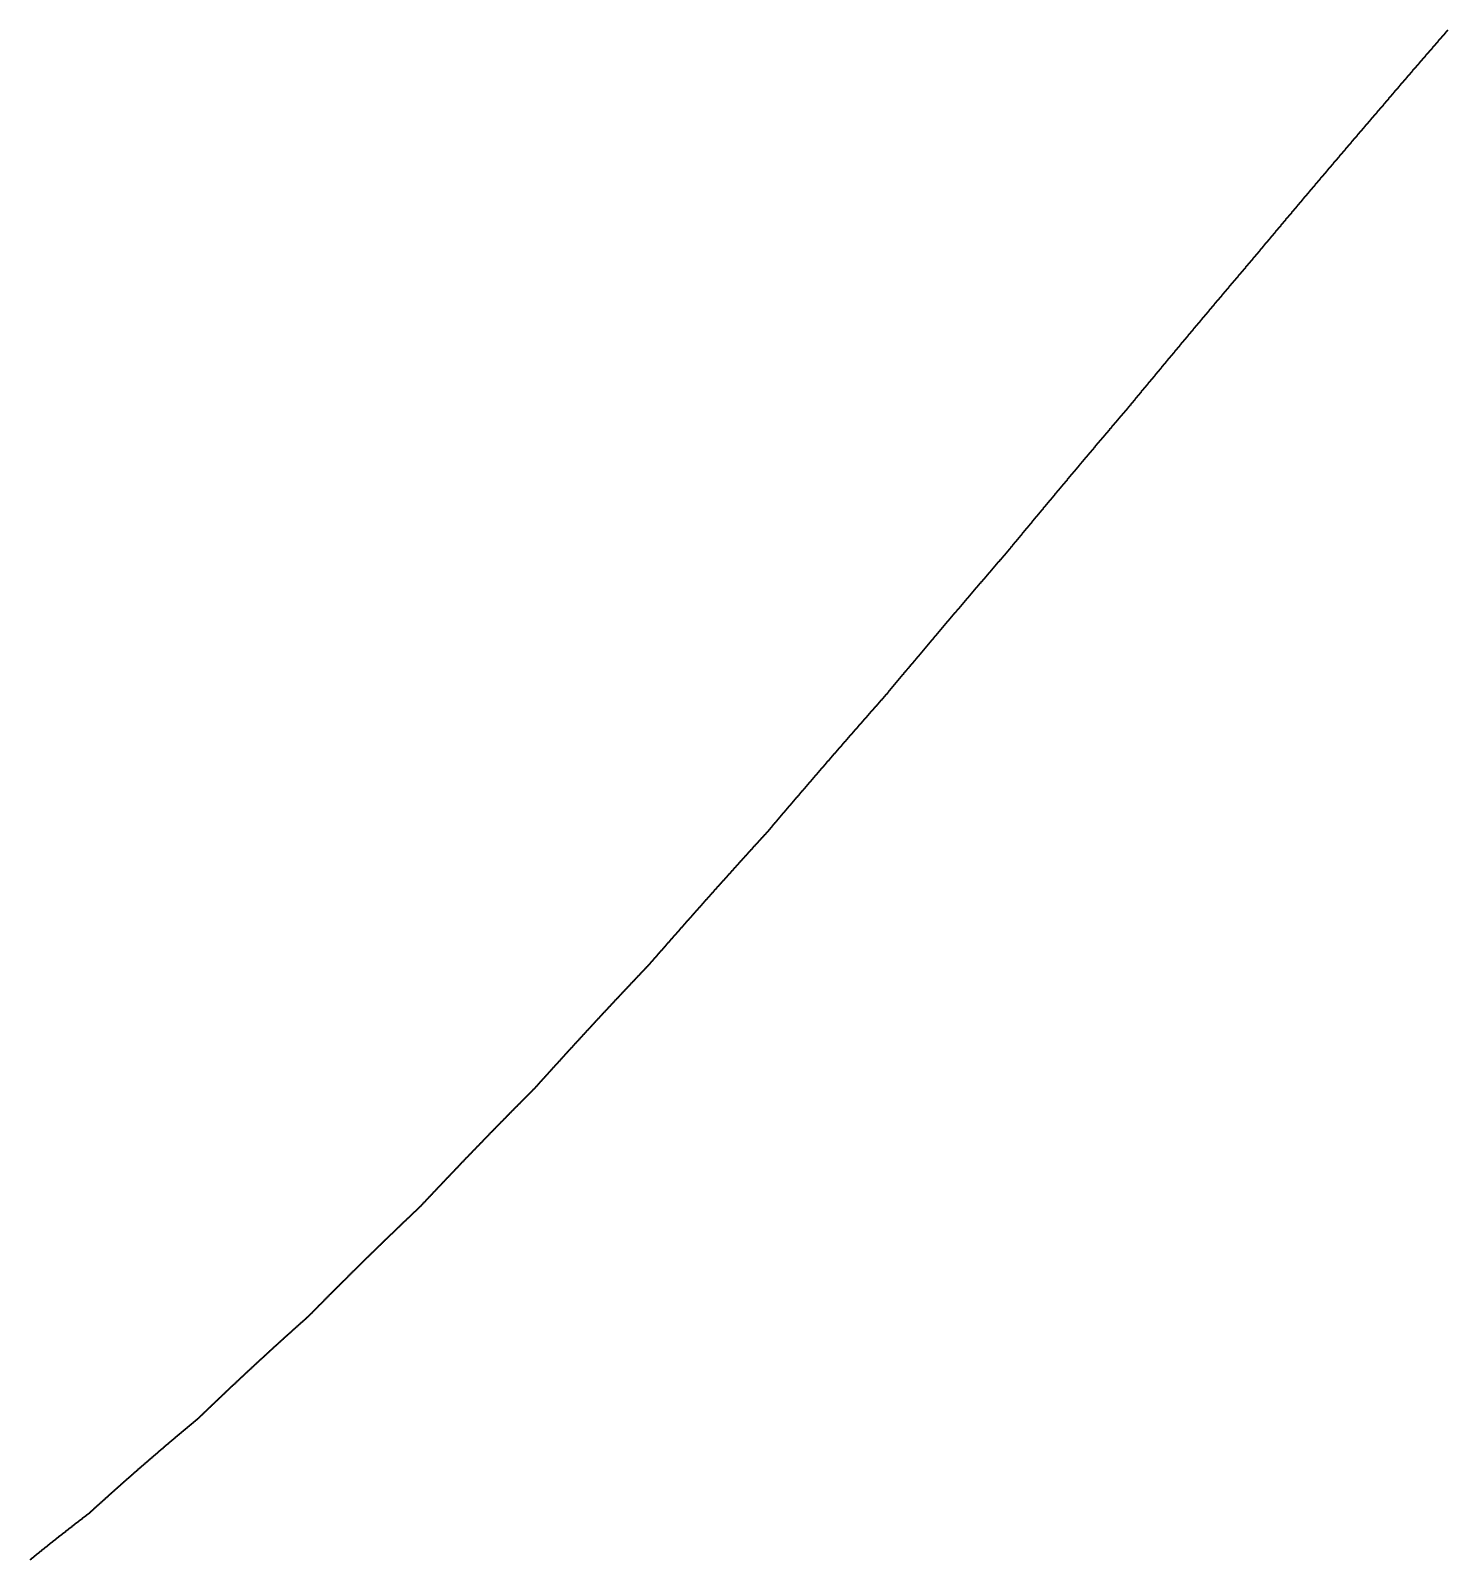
# Model space of a CAD drawing. Header units: metres. Extents: x 0 to 360, y 49 to 117.
# Drawn here: x 292.51 to 315, y 77.4 to 101.67 of the extents above; entities that cross this region are included whole.
import ezdxf

# ---------------------------------------------------------------- set-up
doc = ezdxf.new("R2010")
doc.units = ezdxf.units.M

msp = doc.modelspace()

# ---------------------------------------------------------------- linework, layer by layer
for p in [(314.825, 101.47), (314.834, 101.481), (314.844, 101.492), (314.853, 101.503), (314.863, 101.514), (314.873, 101.525), (314.882, 101.536), (314.892, 101.547), (314.901, 101.558), (314.911, 101.569), (314.921, 101.58), (314.93, 101.591), (314.94, 101.602), (314.949, 101.613), (314.959, 101.624), (314.969, 101.635), (314.978, 101.646), (314.988, 101.658), (314.997, 101.669), (314.614, 101.226), (314.624, 101.237), (314.633, 101.248), (314.643, 101.259), (314.652, 101.27), (314.662, 101.281), (314.671, 101.292), (314.681, 101.304), (314.691, 101.315), (314.7, 101.326), (314.71, 101.337), (314.719, 101.348), (314.729, 101.359), (314.738, 101.37), (314.748, 101.381), (314.758, 101.392), (314.767, 101.403), (314.777, 101.414), (314.786, 101.425), (314.796, 101.436), (314.806, 101.447), (314.815, 101.458), (314.404, 100.982), (314.413, 100.993), (314.423, 101.004), (314.432, 101.016), (314.442, 101.027), (314.451, 101.038), (314.461, 101.049), (314.47, 101.06), (314.48, 101.071), (314.49, 101.082), (314.499, 101.093), (314.509, 101.104), (314.518, 101.115), (314.528, 101.126), (314.537, 101.137), (314.547, 101.149), (314.557, 101.16), (314.566, 101.171), (314.576, 101.182), (314.585, 101.193), (314.595, 101.204), (314.604, 101.215), (314.194, 100.738), (314.203, 100.749), (314.213, 100.761), (314.222, 100.772), (314.232, 100.783), (314.241, 100.794), (314.251, 100.805), (314.26, 100.816), (314.27, 100.827), (314.279, 100.838), (314.289, 100.849), (314.299, 100.86), (314.308, 100.871), (314.318, 100.883), (314.327, 100.894), (314.337, 100.905), (314.346, 100.916), (314.356, 100.927), (314.365, 100.938), (314.375, 100.949), (314.384, 100.96), (314.394, 100.971), (313.984, 100.492), (313.994, 100.503), (314.003, 100.514), (314.013, 100.525), (314.022, 100.536), (314.032, 100.547), (314.041, 100.558), (314.051, 100.57), (314.06, 100.582), (314.07, 100.594), (314.079, 100.605), (314.089, 100.616), (314.098, 100.627), (314.108, 100.639), (314.117, 100.65), (314.127, 100.661), (314.136, 100.672), (314.146, 100.683), (314.156, 100.694), (314.165, 100.705), (314.175, 100.716), (314.184, 100.727), (313.775, 100.249), (313.785, 100.26), (313.794, 100.271), (313.804, 100.282), (313.813, 100.293), (313.823, 100.304), (313.832, 100.315), (313.842, 100.326), (313.851, 100.337), (313.861, 100.348), (313.87, 100.359), (313.88, 100.371), (313.889, 100.382), (313.899, 100.393), (313.908, 100.404), (313.918, 100.415), (313.927, 100.426), (313.937, 100.437), (313.946, 100.448), (313.956, 100.459), (313.965, 100.47), (313.975, 100.481), (313.576, 100.016), (313.585, 100.027), (313.595, 100.038), (313.604, 100.05), (313.614, 100.061), (313.623, 100.072), (313.633, 100.083), (313.642, 100.094), (313.652, 100.105), (313.661, 100.116), (313.671, 100.127), (313.68, 100.138), (313.69, 100.149), (313.699, 100.16), (313.709, 100.171), (313.718, 100.182), (313.728, 100.194), (313.737, 100.205), (313.747, 100.216), (313.756, 100.227), (313.766, 100.238), (313.368, 99.772), (313.377, 99.784), (313.386, 99.795), (313.396, 99.806), (313.405, 99.817), (313.415, 99.828), (313.424, 99.839), (313.434, 99.85), (313.443, 99.861), (313.453, 99.872), (313.462, 99.883), (313.472, 99.894), (313.481, 99.905), (313.491, 99.917), (313.5, 99.928), (313.509, 99.939), (313.519, 99.95), (313.528, 99.961), (313.538, 99.972), (313.547, 99.983), (313.557, 99.994), (313.566, 100.005), (313.16, 99.528), (313.169, 99.539), (313.178, 99.55), (313.188, 99.562), (313.197, 99.573), (313.207, 99.584), (313.216, 99.595), (313.226, 99.606), (313.235, 99.617), (313.245, 99.628), (313.254, 99.639), (313.264, 99.65), (313.273, 99.661), (313.282, 99.673), (313.292, 99.684), (313.301, 99.695), (313.311, 99.706), (313.32, 99.717), (313.33, 99.728), (313.339, 99.739), (313.349, 99.75), (313.358, 99.761), (312.952, 99.284), (312.962, 99.295), (312.971, 99.306), (312.98, 99.317), (312.99, 99.328), (312.999, 99.339), (313.009, 99.35), (313.018, 99.362), (313.028, 99.373), (313.037, 99.384), (313.046, 99.395), (313.056, 99.406), (313.065, 99.417), (313.075, 99.428), (313.084, 99.439), (313.094, 99.45), (313.103, 99.462), (313.112, 99.473), (313.122, 99.484), (313.131, 99.495), (313.141, 99.506), (313.15, 99.517), (312.745, 99.039), (312.754, 99.05), (312.764, 99.061), (312.773, 99.072), (312.783, 99.084), (312.792, 99.095), (312.801, 99.106), (312.811, 99.117), (312.82, 99.128), (312.83, 99.139), (312.839, 99.15), (312.849, 99.161), (312.858, 99.173), (312.867, 99.184), (312.877, 99.195), (312.886, 99.206), (312.896, 99.217), (312.905, 99.228), (312.914, 99.239), (312.924, 99.25), (312.933, 99.262), (312.943, 99.273), (312.538, 98.794), (312.548, 98.805), (312.557, 98.816), (312.566, 98.828), (312.576, 98.839), (312.585, 98.85), (312.595, 98.861), (312.604, 98.872), (312.613, 98.883), (312.623, 98.894), (312.632, 98.905), (312.642, 98.917), (312.651, 98.928), (312.66, 98.939), (312.67, 98.95), (312.679, 98.961), (312.689, 98.972), (312.698, 98.983), (312.707, 98.995), (312.717, 99.006), (312.726, 99.017), (312.736, 99.028), (312.332, 98.549), (312.341, 98.56), (312.351, 98.571), (312.36, 98.582), (312.37, 98.594), (312.379, 98.605), (312.388, 98.616), (312.398, 98.627), (312.407, 98.638), (312.416, 98.649), (312.426, 98.66), (312.435, 98.672), (312.444, 98.683), (312.454, 98.694), (312.463, 98.705), (312.473, 98.716), (312.482, 98.727), (312.491, 98.738), (312.501, 98.75), (312.51, 98.761), (312.52, 98.772), (312.529, 98.783), (312.135, 98.315), (312.145, 98.326), (312.154, 98.337), (312.164, 98.348), (312.173, 98.359), (312.182, 98.371), (312.192, 98.382), (312.201, 98.393), (312.21, 98.404), (312.22, 98.415), (312.229, 98.426), (312.238, 98.437), (312.248, 98.449), (312.257, 98.46), (312.266, 98.471), (312.276, 98.482), (312.285, 98.493), (312.295, 98.504), (312.304, 98.516), (312.313, 98.527), (312.323, 98.538), (311.93, 98.069), (311.939, 98.08), (311.949, 98.09), (311.958, 98.101), (311.967, 98.112), (311.977, 98.123), (311.986, 98.134), (311.995, 98.145), (312.005, 98.156), (312.014, 98.168), (312.023, 98.181), (312.033, 98.192), (312.042, 98.203), (312.051, 98.214), (312.061, 98.226), (312.07, 98.237), (312.079, 98.248), (312.089, 98.259), (312.098, 98.27), (312.107, 98.281), (312.117, 98.292), (312.126, 98.304), (311.725, 97.827), (311.734, 97.838), (311.744, 97.849), (311.753, 97.86), (311.762, 97.871), (311.771, 97.882), (311.781, 97.893), (311.79, 97.904), (311.799, 97.915), (311.809, 97.926), (311.818, 97.937), (311.827, 97.948), (311.837, 97.959), (311.846, 97.97), (311.855, 97.981), (311.865, 97.992), (311.874, 98.003), (311.883, 98.014), (311.893, 98.025), (311.902, 98.036), (311.911, 98.047), (311.921, 98.058), (311.52, 97.586), (311.53, 97.597), (311.539, 97.608), (311.548, 97.619), (311.557, 97.63), (311.567, 97.641), (311.576, 97.651), (311.585, 97.662), (311.595, 97.673), (311.604, 97.684), (311.613, 97.695), (311.623, 97.706), (311.632, 97.717), (311.641, 97.728), (311.65, 97.739), (311.66, 97.75), (311.669, 97.761), (311.678, 97.772), (311.688, 97.783), (311.697, 97.794), (311.706, 97.805), (311.716, 97.816), (311.316, 97.344), (311.325, 97.355), (311.334, 97.366), (311.344, 97.377), (311.353, 97.388), (311.362, 97.399), (311.372, 97.41), (311.381, 97.421), (311.39, 97.432), (311.399, 97.443), (311.409, 97.454), (311.418, 97.465), (311.427, 97.476), (311.437, 97.487), (311.446, 97.498), (311.455, 97.509), (311.464, 97.52), (311.474, 97.531), (311.483, 97.542), (311.492, 97.553), (311.502, 97.564), (311.511, 97.575), (311.112, 97.101), (311.121, 97.112), (311.131, 97.123), (311.14, 97.134), (311.149, 97.145), (311.158, 97.156), (311.168, 97.167), (311.177, 97.178), (311.186, 97.189), (311.195, 97.2), (311.205, 97.211), (311.214, 97.222), (311.223, 97.233), (311.232, 97.244), (311.242, 97.255), (311.251, 97.266), (311.26, 97.277), (311.27, 97.288), (311.279, 97.299), (311.288, 97.311), (311.297, 97.322), (311.307, 97.333), (310.909, 96.859), (310.918, 96.87), (310.927, 96.881), (310.936, 96.892), (310.945, 96.903), (310.955, 96.914), (310.964, 96.925), (310.973, 96.936), (310.982, 96.947), (310.992, 96.958), (311.001, 96.969), (311.01, 96.98), (311.019, 96.991), (311.029, 97.002), (311.038, 97.013), (311.047, 97.024), (311.056, 97.035), (311.066, 97.046), (311.075, 97.057), (311.084, 97.068), (311.093, 97.079), (311.103, 97.09), (310.705, 96.616), (310.715, 96.627), (310.724, 96.638), (310.733, 96.649), (310.742, 96.66), (310.752, 96.671), (310.761, 96.682), (310.77, 96.693), (310.779, 96.704), (310.788, 96.715), (310.798, 96.726), (310.807, 96.737), (310.816, 96.748), (310.825, 96.759), (310.835, 96.77), (310.844, 96.781), (310.853, 96.792), (310.862, 96.803), (310.872, 96.814), (310.881, 96.825), (310.89, 96.837), (310.899, 96.848), (310.503, 96.373), (310.512, 96.384), (310.521, 96.395), (310.53, 96.406), (310.54, 96.417), (310.549, 96.428), (310.558, 96.439), (310.567, 96.45), (310.576, 96.461), (310.586, 96.472), (310.595, 96.483), (310.604, 96.494), (310.613, 96.505), (310.622, 96.516), (310.632, 96.527), (310.641, 96.538), (310.65, 96.549), (310.659, 96.56), (310.669, 96.571), (310.678, 96.583), (310.687, 96.594), (310.696, 96.605), (310.3, 96.129), (310.31, 96.14), (310.319, 96.151), (310.328, 96.162), (310.337, 96.173), (310.346, 96.184), (310.356, 96.196), (310.365, 96.207), (310.374, 96.218), (310.383, 96.229), (310.392, 96.24), (310.401, 96.251), (310.411, 96.262), (310.42, 96.273), (310.429, 96.284), (310.438, 96.295), (310.447, 96.306), (310.457, 96.317), (310.466, 96.328), (310.475, 96.339), (310.484, 96.35), (310.493, 96.361), (310.098, 95.886), (310.108, 95.897), (310.117, 95.908), (310.126, 95.919), (310.135, 95.93), (310.144, 95.941), (310.154, 95.952), (310.163, 95.963), (310.172, 95.974), (310.181, 95.985), (310.19, 95.996), (310.199, 96.007), (310.209, 96.018), (310.218, 96.029), (310.227, 96.041), (310.236, 96.052), (310.245, 96.063), (310.254, 96.074), (310.264, 96.085), (310.273, 96.096), (310.282, 96.107), (310.291, 96.118), (309.897, 95.644), (309.906, 95.654), (309.915, 95.665), (309.924, 95.676), (309.934, 95.687), (309.943, 95.697), (309.952, 95.708), (309.961, 95.719), (309.97, 95.729), (309.979, 95.74), (309.989, 95.751), (309.998, 95.762), (310.007, 95.773), (310.016, 95.785), (310.025, 95.797), (310.034, 95.808), (310.043, 95.819), (310.053, 95.83), (310.062, 95.841), (310.071, 95.852), (310.08, 95.863), (310.089, 95.874), (309.687, 95.396), (309.696, 95.407), (309.705, 95.418), (309.714, 95.429), (309.723, 95.439), (309.732, 95.45), (309.742, 95.461), (309.751, 95.472), (309.76, 95.482), (309.769, 95.493), (309.778, 95.504), (309.787, 95.515), (309.796, 95.525), (309.805, 95.536), (309.815, 95.547), (309.824, 95.558), (309.833, 95.568), (309.842, 95.579), (309.851, 95.59), (309.86, 95.601), (309.87, 95.611), (309.879, 95.622), (309.888, 95.633), (309.486, 95.159), (309.495, 95.17), (309.504, 95.181), (309.513, 95.192), (309.522, 95.203), (309.532, 95.213), (309.541, 95.224), (309.55, 95.235), (309.559, 95.246), (309.568, 95.256), (309.577, 95.267), (309.586, 95.278), (309.595, 95.289), (309.605, 95.299), (309.614, 95.31), (309.623, 95.321), (309.632, 95.332), (309.641, 95.343), (309.65, 95.353), (309.659, 95.364), (309.668, 95.375), (309.678, 95.386), (309.277, 94.911), (309.286, 94.922), (309.295, 94.933), (309.304, 94.944), (309.313, 94.954), (309.322, 94.965), (309.331, 94.976), (309.34, 94.987), (309.349, 94.998), (309.358, 95.008), (309.368, 95.019), (309.377, 95.03), (309.386, 95.041), (309.395, 95.052), (309.404, 95.062), (309.413, 95.073), (309.422, 95.084), (309.431, 95.095), (309.44, 95.106), (309.45, 95.116), (309.459, 95.127), (309.468, 95.138), (309.477, 95.149), (309.077, 94.674), (309.086, 94.684), (309.095, 94.695), (309.104, 94.706), (309.113, 94.717), (309.122, 94.728), (309.131, 94.738), (309.14, 94.749), (309.149, 94.76), (309.158, 94.771), (309.167, 94.782), (309.177, 94.793), (309.186, 94.803), (309.195, 94.814), (309.204, 94.825), (309.213, 94.836), (309.222, 94.847), (309.231, 94.857), (309.24, 94.868), (309.249, 94.879), (309.258, 94.89), (309.267, 94.901), (308.868, 94.425), (308.877, 94.436), (308.886, 94.446), (308.895, 94.457), (308.904, 94.468), (308.913, 94.479), (308.922, 94.49), (308.931, 94.501), (308.941, 94.511), (308.95, 94.522), (308.959, 94.533), (308.968, 94.544), (308.977, 94.555), (308.986, 94.565), (308.995, 94.576), (309.004, 94.587), (309.013, 94.598), (309.022, 94.609), (309.031, 94.62), (309.04, 94.63), (309.049, 94.641), (309.058, 94.652), (309.068, 94.663), (308.669, 94.186), (308.678, 94.197), (308.687, 94.208), (308.696, 94.219), (308.705, 94.23), (308.714, 94.241), (308.723, 94.251), (308.732, 94.262), (308.741, 94.273), (308.75, 94.284), (308.759, 94.295), (308.768, 94.306), (308.777, 94.316), (308.787, 94.327), (308.796, 94.338), (308.805, 94.349), (308.814, 94.36), (308.823, 94.371), (308.832, 94.381), (308.841, 94.392), (308.85, 94.403), (308.859, 94.414), (308.47, 93.948), (308.479, 93.959), (308.488, 93.969), (308.497, 93.98), (308.506, 93.991), (308.515, 94.002), (308.524, 94.013), (308.533, 94.024), (308.542, 94.035), (308.551, 94.045), (308.56, 94.056), (308.569, 94.067), (308.578, 94.078), (308.588, 94.089), (308.597, 94.1), (308.606, 94.111), (308.615, 94.121), (308.624, 94.132), (308.633, 94.143), (308.642, 94.154), (308.651, 94.165), (308.66, 94.176), (308.263, 93.698), (308.272, 93.709), (308.281, 93.72), (308.29, 93.731), (308.299, 93.741), (308.308, 93.752), (308.317, 93.763), (308.326, 93.774), (308.335, 93.785), (308.344, 93.796), (308.353, 93.807), (308.362, 93.817), (308.371, 93.828), (308.38, 93.839), (308.389, 93.85), (308.398, 93.861), (308.407, 93.872), (308.416, 93.883), (308.425, 93.893), (308.434, 93.904), (308.443, 93.915), (308.452, 93.926), (308.461, 93.937), (308.065, 93.459), (308.074, 93.47), (308.083, 93.48), (308.092, 93.491), (308.101, 93.502), (308.11, 93.513), (308.119, 93.524), (308.128, 93.535), (308.137, 93.546), (308.146, 93.557), (308.155, 93.567), (308.164, 93.578), (308.173, 93.589), (308.182, 93.6), (308.191, 93.611), (308.2, 93.622), (308.209, 93.633), (308.218, 93.644), (308.227, 93.654), (308.236, 93.665), (308.245, 93.676), (308.254, 93.687), (307.858, 93.216), (307.867, 93.226), (307.876, 93.237), (307.885, 93.247), (307.894, 93.258), (307.903, 93.268), (307.912, 93.278), (307.921, 93.289), (307.93, 93.299), (307.939, 93.31), (307.948, 93.32), (307.957, 93.33), (307.966, 93.341), (307.975, 93.351), (307.984, 93.362), (307.993, 93.372), (308.002, 93.382), (308.011, 93.393), (308.02, 93.403), (308.029, 93.414), (308.038, 93.424), (308.047, 93.436), (308.056, 93.448), (307.652, 92.976), (307.661, 92.987), (307.67, 92.997), (307.679, 93.007), (307.688, 93.018), (307.697, 93.028), (307.706, 93.039), (307.715, 93.049), (307.724, 93.06), (307.733, 93.07), (307.742, 93.08), (307.751, 93.091), (307.76, 93.101), (307.769, 93.112), (307.778, 93.122), (307.787, 93.133), (307.795, 93.143), (307.804, 93.153), (307.813, 93.164), (307.822, 93.174), (307.831, 93.185), (307.84, 93.195), (307.849, 93.206), (307.437, 92.725), (307.446, 92.736), (307.455, 92.746), (307.464, 92.757), (307.473, 92.767), (307.482, 92.778), (307.491, 92.788), (307.5, 92.799), (307.509, 92.809), (307.518, 92.819), (307.527, 92.83), (307.536, 92.84), (307.545, 92.851), (307.554, 92.861), (307.563, 92.872), (307.572, 92.882), (307.581, 92.893), (307.589, 92.903), (307.598, 92.914), (307.607, 92.924), (307.616, 92.934), (307.625, 92.945), (307.634, 92.955), (307.643, 92.966), (307.232, 92.485), (307.241, 92.495), (307.25, 92.506), (307.259, 92.516), (307.268, 92.526), (307.277, 92.537), (307.286, 92.547), (307.295, 92.558), (307.304, 92.568), (307.312, 92.579), (307.321, 92.589), (307.33, 92.6), (307.339, 92.61), (307.348, 92.621), (307.357, 92.631), (307.366, 92.642), (307.375, 92.652), (307.384, 92.663), (307.393, 92.673), (307.402, 92.684), (307.411, 92.694), (307.42, 92.704), (307.429, 92.715), (307.027, 92.243), (307.036, 92.254), (307.045, 92.264), (307.054, 92.275), (307.063, 92.285), (307.072, 92.296), (307.081, 92.306), (307.09, 92.317), (307.099, 92.327), (307.107, 92.338), (307.116, 92.348), (307.125, 92.359), (307.134, 92.369), (307.143, 92.38), (307.152, 92.39), (307.161, 92.401), (307.17, 92.411), (307.179, 92.422), (307.188, 92.432), (307.197, 92.443), (307.205, 92.453), (307.214, 92.464), (307.223, 92.474), (306.823, 92.002), (306.832, 92.012), (306.841, 92.023), (306.849, 92.033), (306.858, 92.044), (306.867, 92.054), (306.876, 92.065), (306.885, 92.075), (306.894, 92.086), (306.903, 92.096), (306.912, 92.107), (306.921, 92.117), (306.929, 92.128), (306.938, 92.138), (306.947, 92.149), (306.956, 92.159), (306.965, 92.17), (306.974, 92.18), (306.983, 92.191), (306.992, 92.201), (307.001, 92.212), (307.01, 92.222), (307.018, 92.233), (306.619, 91.759), (306.628, 91.77), (306.637, 91.78), (306.645, 91.791), (306.654, 91.802), (306.663, 91.812), (306.672, 91.823), (306.681, 91.833), (306.69, 91.844), (306.699, 91.854), (306.707, 91.865), (306.716, 91.875), (306.725, 91.886), (306.734, 91.896), (306.743, 91.907), (306.752, 91.917), (306.761, 91.928), (306.77, 91.938), (306.778, 91.949), (306.787, 91.959), (306.796, 91.97), (306.805, 91.98), (306.814, 91.991), (306.415, 91.517), (306.424, 91.527), (306.433, 91.538), (306.442, 91.548), (306.451, 91.559), (306.459, 91.57), (306.468, 91.58), (306.477, 91.591), (306.486, 91.601), (306.495, 91.612), (306.504, 91.622), (306.512, 91.633), (306.521, 91.643), (306.53, 91.654), (306.539, 91.664), (306.548, 91.675), (306.557, 91.686), (306.566, 91.696), (306.574, 91.707), (306.583, 91.717), (306.592, 91.728), (306.601, 91.738), (306.61, 91.749), (306.212, 91.274), (306.221, 91.284), (306.23, 91.295), (306.238, 91.306), (306.247, 91.316), (306.256, 91.327), (306.265, 91.337), (306.274, 91.348), (306.283, 91.358), (306.291, 91.369), (306.3, 91.379), (306.309, 91.39), (306.318, 91.401), (306.327, 91.411), (306.336, 91.422), (306.344, 91.432), (306.353, 91.443), (306.362, 91.453), (306.371, 91.464), (306.38, 91.475), (306.389, 91.485), (306.397, 91.496), (306.406, 91.506), (306, 91.025), (306.009, 91.035), (306.018, 91.045), (306.027, 91.055), (306.035, 91.065), (306.044, 91.075), (306.053, 91.085), (306.062, 91.095), (306.071, 91.105), (306.08, 91.115), (306.088, 91.125), (306.097, 91.135), (306.106, 91.145), (306.115, 91.156), (306.124, 91.168), (306.132, 91.179), (306.141, 91.189), (306.15, 91.2), (306.159, 91.21), (306.168, 91.221), (306.177, 91.232), (306.185, 91.242), (306.194, 91.253), (306.203, 91.263), (305.789, 90.785), (305.798, 90.795), (305.807, 90.805), (305.815, 90.816), (305.824, 90.826), (305.833, 90.836), (305.842, 90.846), (305.851, 90.856), (305.859, 90.866), (305.868, 90.876), (305.877, 90.886), (305.886, 90.896), (305.895, 90.906), (305.903, 90.916), (305.912, 90.926), (305.921, 90.935), (305.93, 90.945), (305.939, 90.955), (305.947, 90.965), (305.956, 90.975), (305.965, 90.985), (305.974, 90.995), (305.983, 91.005), (305.991, 91.015), (305.578, 90.545), (305.587, 90.555), (305.596, 90.565), (305.605, 90.575), (305.613, 90.585), (305.622, 90.595), (305.631, 90.605), (305.64, 90.615), (305.648, 90.625), (305.657, 90.635), (305.666, 90.645), (305.675, 90.655), (305.684, 90.665), (305.692, 90.675), (305.701, 90.685), (305.71, 90.695), (305.719, 90.705), (305.728, 90.715), (305.736, 90.725), (305.745, 90.735), (305.754, 90.745), (305.763, 90.755), (305.771, 90.765), (305.78, 90.775), (305.368, 90.304), (305.377, 90.314), (305.385, 90.324), (305.394, 90.334), (305.403, 90.344), (305.412, 90.354), (305.42, 90.364), (305.429, 90.374), (305.438, 90.384), (305.447, 90.394), (305.456, 90.404), (305.464, 90.414), (305.473, 90.424), (305.482, 90.434), (305.491, 90.444), (305.499, 90.454), (305.508, 90.465), (305.517, 90.475), (305.526, 90.485), (305.534, 90.495), (305.543, 90.505), (305.552, 90.515), (305.561, 90.525), (305.569, 90.535), (305.158, 90.062), (305.167, 90.072), (305.176, 90.082), (305.184, 90.092), (305.193, 90.102), (305.202, 90.112), (305.21, 90.122), (305.219, 90.132), (305.228, 90.142), (305.237, 90.152), (305.245, 90.163), (305.254, 90.173), (305.263, 90.183), (305.272, 90.193), (305.28, 90.203), (305.289, 90.213), (305.298, 90.223), (305.307, 90.233), (305.315, 90.243), (305.324, 90.253), (305.333, 90.263), (305.342, 90.273), (305.35, 90.283), (305.359, 90.294), (304.949, 89.819), (304.957, 89.829), (304.966, 89.839), (304.975, 89.85), (304.983, 89.86), (304.992, 89.87), (305.001, 89.88), (305.01, 89.89), (305.018, 89.9), (305.027, 89.91), (305.036, 89.92), (305.045, 89.93), (305.053, 89.941), (305.062, 89.951), (305.071, 89.961), (305.079, 89.971), (305.088, 89.981), (305.097, 89.991), (305.106, 90.001), (305.114, 90.011), (305.123, 90.021), (305.132, 90.031), (305.141, 90.042), (305.149, 90.052), (304.74, 89.576), (304.748, 89.586), (304.757, 89.596), (304.766, 89.606), (304.774, 89.617), (304.783, 89.627), (304.792, 89.637), (304.8, 89.647), (304.809, 89.657), (304.818, 89.667), (304.827, 89.677), (304.835, 89.688), (304.844, 89.698), (304.853, 89.708), (304.861, 89.718), (304.87, 89.728), (304.879, 89.738), (304.888, 89.748), (304.896, 89.758), (304.905, 89.769), (304.914, 89.779), (304.922, 89.789), (304.931, 89.799), (304.94, 89.809), (304.531, 89.332), (304.54, 89.343), (304.548, 89.353), (304.557, 89.363), (304.566, 89.373), (304.574, 89.383), (304.583, 89.393), (304.592, 89.404), (304.6, 89.414), (304.609, 89.424), (304.618, 89.434), (304.626, 89.444), (304.635, 89.454), (304.644, 89.464), (304.653, 89.475), (304.661, 89.485), (304.67, 89.495), (304.679, 89.505), (304.687, 89.515), (304.696, 89.525), (304.705, 89.535), (304.713, 89.546), (304.722, 89.556), (304.731, 89.566), (304.323, 89.088), (304.331, 89.098), (304.34, 89.109), (304.349, 89.119), (304.357, 89.129), (304.366, 89.139), (304.375, 89.149), (304.383, 89.159), (304.392, 89.17), (304.401, 89.18), (304.409, 89.19), (304.418, 89.2), (304.427, 89.21), (304.435, 89.221), (304.444, 89.231), (304.453, 89.241), (304.461, 89.251), (304.47, 89.261), (304.479, 89.271), (304.487, 89.282), (304.496, 89.292), (304.505, 89.302), (304.514, 89.312), (304.522, 89.322), (304.106, 88.84), (304.115, 88.85), (304.124, 88.859), (304.132, 88.869), (304.141, 88.878), (304.15, 88.888), (304.158, 88.897), (304.167, 88.907), (304.176, 88.916), (304.184, 88.926), (304.193, 88.935), (304.201, 88.944), (304.21, 88.954), (304.219, 88.965), (304.227, 88.976), (304.236, 88.986), (304.245, 88.996), (304.253, 89.007), (304.262, 89.017), (304.271, 89.027), (304.279, 89.037), (304.288, 89.047), (304.297, 89.058), (304.305, 89.068), (304.314, 89.078), (303.89, 88.603), (303.899, 88.612), (303.908, 88.622), (303.916, 88.631), (303.925, 88.641), (303.934, 88.65), (303.942, 88.66), (303.951, 88.669), (303.959, 88.679), (303.968, 88.688), (303.977, 88.698), (303.985, 88.707), (303.994, 88.717), (304.003, 88.726), (304.011, 88.736), (304.02, 88.745), (304.029, 88.755), (304.037, 88.764), (304.046, 88.774), (304.054, 88.783), (304.063, 88.793), (304.072, 88.802), (304.08, 88.812), (304.089, 88.821), (304.098, 88.831), (303.666, 88.354), (303.675, 88.364), (303.683, 88.374), (303.692, 88.383), (303.701, 88.393), (303.709, 88.402), (303.718, 88.412), (303.727, 88.421), (303.735, 88.431), (303.744, 88.44), (303.752, 88.45), (303.761, 88.459), (303.77, 88.469), (303.778, 88.479), (303.787, 88.488), (303.795, 88.498), (303.804, 88.507), (303.813, 88.517), (303.821, 88.526), (303.83, 88.536), (303.839, 88.545), (303.847, 88.555), (303.856, 88.564), (303.864, 88.574), (303.873, 88.583), (303.882, 88.593), (303.451, 88.115), (303.46, 88.125), (303.468, 88.134), (303.477, 88.144), (303.486, 88.153), (303.494, 88.163), (303.503, 88.172), (303.511, 88.182), (303.52, 88.192), (303.529, 88.201), (303.537, 88.211), (303.546, 88.22), (303.554, 88.23), (303.563, 88.24), (303.572, 88.249), (303.58, 88.259), (303.589, 88.268), (303.597, 88.278), (303.606, 88.287), (303.615, 88.297), (303.623, 88.307), (303.632, 88.316), (303.64, 88.326), (303.649, 88.335), (303.658, 88.345), (303.237, 87.875), (303.245, 87.884), (303.254, 87.894), (303.262, 87.903), (303.271, 87.913), (303.28, 87.923), (303.288, 87.932), (303.297, 87.942), (303.305, 87.952), (303.314, 87.961), (303.322, 87.971), (303.331, 87.98), (303.34, 87.99), (303.348, 88), (303.357, 88.009), (303.365, 88.019), (303.374, 88.029), (303.383, 88.038), (303.391, 88.048), (303.4, 88.057), (303.408, 88.067), (303.417, 88.077), (303.425, 88.086), (303.434, 88.096), (303.443, 88.105), (303.023, 87.633), (303.031, 87.643), (303.04, 87.653), (303.048, 87.662), (303.057, 87.672), (303.065, 87.682), (303.074, 87.691), (303.082, 87.701), (303.091, 87.711), (303.1, 87.72), (303.108, 87.73), (303.117, 87.74), (303.125, 87.749), (303.134, 87.759), (303.142, 87.769), (303.151, 87.778), (303.16, 87.788), (303.168, 87.798), (303.177, 87.807), (303.185, 87.817), (303.194, 87.826), (303.202, 87.836), (303.211, 87.846), (303.22, 87.855), (303.228, 87.865), (302.809, 87.392), (302.817, 87.401), (302.826, 87.411), (302.834, 87.421), (302.843, 87.43), (302.852, 87.44), (302.86, 87.45), (302.869, 87.459), (302.877, 87.469), (302.886, 87.479), (302.894, 87.488), (302.903, 87.498), (302.911, 87.508), (302.92, 87.517), (302.928, 87.527), (302.937, 87.537), (302.946, 87.546), (302.954, 87.556), (302.963, 87.566), (302.971, 87.575), (302.98, 87.585), (302.988, 87.595), (302.997, 87.604), (303.005, 87.614), (303.014, 87.624), (302.596, 87.149), (302.604, 87.159), (302.613, 87.168), (302.621, 87.178), (302.63, 87.188), (302.638, 87.198), (302.647, 87.207), (302.655, 87.217), (302.664, 87.227), (302.672, 87.236), (302.681, 87.246), (302.689, 87.256), (302.698, 87.265), (302.706, 87.275), (302.715, 87.285), (302.724, 87.295), (302.732, 87.304), (302.741, 87.314), (302.749, 87.324), (302.758, 87.333), (302.766, 87.343), (302.775, 87.353), (302.783, 87.362), (302.792, 87.372), (302.8, 87.382), (302.383, 86.906), (302.391, 86.915), (302.4, 86.925), (302.408, 86.935), (302.417, 86.945), (302.425, 86.954), (302.434, 86.964), (302.442, 86.974), (302.451, 86.983), (302.459, 86.993), (302.468, 87.003), (302.476, 87.013), (302.485, 87.022), (302.493, 87.032), (302.502, 87.042), (302.51, 87.052), (302.519, 87.061), (302.527, 87.071), (302.536, 87.081), (302.545, 87.091), (302.553, 87.1), (302.562, 87.11), (302.57, 87.12), (302.579, 87.129), (302.587, 87.139), (302.154, 86.659), (302.162, 86.668), (302.171, 86.677), (302.179, 86.686), (302.187, 86.695), (302.196, 86.704), (302.204, 86.713), (302.213, 86.722), (302.221, 86.731), (302.23, 86.74), (302.238, 86.748), (302.247, 86.757), (302.255, 86.766), (302.264, 86.775), (302.272, 86.784), (302.281, 86.793), (302.289, 86.802), (302.298, 86.811), (302.306, 86.82), (302.315, 86.829), (302.323, 86.838), (302.332, 86.847), (302.34, 86.856), (302.349, 86.865), (302.357, 86.876), (302.366, 86.886), (302.374, 86.896), (301.925, 86.416), (301.933, 86.425), (301.942, 86.434), (301.95, 86.443), (301.959, 86.452), (301.967, 86.461), (301.976, 86.47), (301.984, 86.479), (301.992, 86.488), (302.001, 86.497), (302.009, 86.506), (302.018, 86.515), (302.026, 86.524), (302.035, 86.533), (302.043, 86.542), (302.052, 86.551), (302.06, 86.56), (302.069, 86.569), (302.077, 86.578), (302.086, 86.587), (302.094, 86.596), (302.103, 86.605), (302.111, 86.614), (302.12, 86.623), (302.128, 86.632), (302.137, 86.641), (302.145, 86.65), (301.696, 86.172), (301.705, 86.181), (301.713, 86.19), (301.722, 86.2), (301.73, 86.209), (301.739, 86.218), (301.747, 86.227), (301.756, 86.236), (301.764, 86.245), (301.773, 86.254), (301.781, 86.263), (301.789, 86.272), (301.798, 86.281), (301.806, 86.29), (301.815, 86.299), (301.823, 86.308), (301.832, 86.317), (301.84, 86.326), (301.849, 86.335), (301.857, 86.344), (301.866, 86.353), (301.874, 86.362), (301.882, 86.371), (301.891, 86.38), (301.899, 86.389), (301.908, 86.398), (301.916, 86.407), (301.469, 85.927), (301.477, 85.936), (301.486, 85.945), (301.494, 85.955), (301.502, 85.964), (301.511, 85.973), (301.519, 85.982), (301.528, 85.991), (301.536, 86), (301.545, 86.009), (301.553, 86.018), (301.561, 86.027), (301.57, 86.036), (301.578, 86.045), (301.587, 86.055), (301.595, 86.064), (301.604, 86.073), (301.612, 86.082), (301.62, 86.091), (301.629, 86.1), (301.637, 86.109), (301.646, 86.118), (301.654, 86.127), (301.663, 86.136), (301.671, 86.145), (301.68, 86.154), (301.688, 86.163), (301.25, 85.69), (301.258, 85.699), (301.267, 85.708), (301.275, 85.718), (301.283, 85.727), (301.292, 85.736), (301.3, 85.745), (301.309, 85.754), (301.317, 85.763), (301.326, 85.772), (301.334, 85.782), (301.342, 85.791), (301.351, 85.8), (301.359, 85.809), (301.368, 85.818), (301.376, 85.827), (301.384, 85.836), (301.393, 85.845), (301.401, 85.854), (301.41, 85.864), (301.418, 85.873), (301.427, 85.882), (301.435, 85.891), (301.443, 85.9), (301.452, 85.909), (301.46, 85.918), (301.023, 85.443), (301.031, 85.452), (301.04, 85.461), (301.048, 85.47), (301.057, 85.48), (301.065, 85.489), (301.073, 85.498), (301.082, 85.507), (301.09, 85.516), (301.099, 85.525), (301.107, 85.535), (301.115, 85.544), (301.124, 85.553), (301.132, 85.562), (301.141, 85.571), (301.149, 85.58), (301.157, 85.59), (301.166, 85.599), (301.174, 85.608), (301.183, 85.617), (301.191, 85.626), (301.199, 85.635), (301.208, 85.644), (301.216, 85.654), (301.225, 85.663), (301.233, 85.672), (301.241, 85.681), (300.805, 85.204), (300.813, 85.213), (300.822, 85.222), (300.83, 85.231), (300.839, 85.241), (300.847, 85.25), (300.855, 85.259), (300.864, 85.268), (300.872, 85.277), (300.88, 85.287), (300.889, 85.296), (300.897, 85.305), (300.906, 85.314), (300.914, 85.323), (300.922, 85.333), (300.931, 85.342), (300.939, 85.351), (300.948, 85.36), (300.956, 85.369), (300.964, 85.379), (300.973, 85.388), (300.981, 85.397), (300.989, 85.406), (300.998, 85.415), (301.006, 85.425), (301.015, 85.434), (300.588, 84.964), (300.596, 84.973), (300.604, 84.982), (300.613, 84.991), (300.621, 85.001), (300.629, 85.01), (300.638, 85.019), (300.646, 85.028), (300.654, 85.038), (300.663, 85.047), (300.671, 85.056), (300.68, 85.065), (300.688, 85.075), (300.696, 85.084), (300.705, 85.093), (300.713, 85.102), (300.721, 85.112), (300.73, 85.121), (300.738, 85.13), (300.746, 85.139), (300.755, 85.148), (300.763, 85.158), (300.772, 85.167), (300.78, 85.176), (300.788, 85.185), (300.797, 85.195), (300.354, 84.72), (300.362, 84.728), (300.371, 84.737), (300.379, 84.745), (300.387, 84.753), (300.396, 84.762), (300.404, 84.77), (300.412, 84.779), (300.421, 84.787), (300.429, 84.795), (300.437, 84.804), (300.446, 84.812), (300.454, 84.82), (300.462, 84.829), (300.471, 84.837), (300.479, 84.845), (300.487, 84.854), (300.496, 84.862), (300.504, 84.87), (300.512, 84.879), (300.521, 84.889), (300.529, 84.899), (300.537, 84.908), (300.546, 84.917), (300.554, 84.927), (300.563, 84.936), (300.571, 84.945), (300.579, 84.954), (300.112, 84.476), (300.121, 84.484), (300.129, 84.493), (300.137, 84.501), (300.146, 84.51), (300.154, 84.518), (300.162, 84.527), (300.171, 84.535), (300.179, 84.543), (300.187, 84.552), (300.196, 84.56), (300.204, 84.569), (300.212, 84.577), (300.221, 84.585), (300.229, 84.594), (300.237, 84.602), (300.246, 84.611), (300.254, 84.619), (300.262, 84.628), (300.271, 84.636), (300.279, 84.644), (300.287, 84.653), (300.296, 84.661), (300.304, 84.67), (300.312, 84.678), (300.321, 84.686), (300.329, 84.695), (300.337, 84.703), (300.346, 84.711), (299.872, 84.23), (299.88, 84.239), (299.888, 84.247), (299.896, 84.256), (299.905, 84.264), (299.913, 84.273), (299.921, 84.281), (299.93, 84.29), (299.938, 84.298), (299.946, 84.307), (299.955, 84.315), (299.963, 84.324), (299.971, 84.332), (299.979, 84.341), (299.988, 84.349), (299.996, 84.358), (300.004, 84.366), (300.013, 84.374), (300.021, 84.383), (300.029, 84.391), (300.038, 84.4), (300.046, 84.408), (300.054, 84.417), (300.063, 84.425), (300.071, 84.434), (300.079, 84.442), (300.088, 84.451), (300.096, 84.459), (300.104, 84.467), (299.639, 83.992), (299.648, 84), (299.656, 84.009), (299.664, 84.017), (299.673, 84.026), (299.681, 84.034), (299.689, 84.043), (299.697, 84.051), (299.706, 84.06), (299.714, 84.068), (299.722, 84.077), (299.731, 84.086), (299.739, 84.094), (299.747, 84.103), (299.755, 84.111), (299.764, 84.12), (299.772, 84.128), (299.78, 84.137), (299.789, 84.145), (299.797, 84.154), (299.805, 84.162), (299.813, 84.171), (299.822, 84.179), (299.83, 84.188), (299.838, 84.196), (299.847, 84.205), (299.855, 84.213), (299.863, 84.222), (299.4, 83.743), (299.408, 83.751), (299.416, 83.76), (299.424, 83.769), (299.433, 83.777), (299.441, 83.786), (299.449, 83.794), (299.457, 83.803), (299.466, 83.812), (299.474, 83.82), (299.482, 83.829), (299.491, 83.837), (299.499, 83.846), (299.507, 83.855), (299.515, 83.863), (299.524, 83.872), (299.532, 83.88), (299.54, 83.889), (299.548, 83.897), (299.557, 83.906), (299.565, 83.915), (299.573, 83.923), (299.582, 83.932), (299.59, 83.94), (299.598, 83.949), (299.606, 83.957), (299.615, 83.966), (299.623, 83.974), (299.631, 83.983), (299.169, 83.501), (299.177, 83.51), (299.185, 83.519), (299.193, 83.527), (299.202, 83.536), (299.21, 83.545), (299.218, 83.553), (299.226, 83.562), (299.235, 83.57), (299.243, 83.579), (299.251, 83.588), (299.259, 83.596), (299.268, 83.605), (299.276, 83.614), (299.284, 83.622), (299.292, 83.631), (299.301, 83.64), (299.309, 83.648), (299.317, 83.657), (299.325, 83.665), (299.334, 83.674), (299.342, 83.683), (299.35, 83.691), (299.358, 83.7), (299.367, 83.708), (299.375, 83.717), (299.383, 83.726), (299.391, 83.734), (298.938, 83.258), (298.946, 83.267), (298.955, 83.276), (298.963, 83.285), (298.971, 83.293), (298.979, 83.302), (298.987, 83.311), (298.996, 83.319), (299.004, 83.328), (299.012, 83.337), (299.02, 83.345), (299.029, 83.354), (299.037, 83.363), (299.045, 83.371), (299.053, 83.38), (299.062, 83.389), (299.07, 83.397), (299.078, 83.406), (299.086, 83.415), (299.094, 83.423), (299.103, 83.432), (299.111, 83.441), (299.119, 83.449), (299.127, 83.458), (299.136, 83.467), (299.144, 83.475), (299.152, 83.484), (299.16, 83.493), (298.716, 83.023), (298.725, 83.032), (298.733, 83.04), (298.741, 83.049), (298.749, 83.058), (298.757, 83.067), (298.766, 83.075), (298.774, 83.084), (298.782, 83.093), (298.79, 83.102), (298.798, 83.11), (298.807, 83.119), (298.815, 83.128), (298.823, 83.136), (298.831, 83.145), (298.839, 83.154), (298.848, 83.163), (298.856, 83.171), (298.864, 83.18), (298.872, 83.189), (298.881, 83.197), (298.889, 83.206), (298.897, 83.215), (298.905, 83.224), (298.913, 83.232), (298.922, 83.241), (298.93, 83.25), (298.462, 82.779), (298.47, 82.787), (298.479, 82.795), (298.487, 82.803), (298.495, 82.81), (298.503, 82.818), (298.511, 82.826), (298.52, 82.834), (298.528, 82.842), (298.536, 82.849), (298.544, 82.857), (298.552, 82.865), (298.561, 82.873), (298.569, 82.881), (298.577, 82.888), (298.585, 82.896), (298.593, 82.904), (298.601, 82.912), (298.61, 82.919), (298.618, 82.927), (298.626, 82.935), (298.634, 82.943), (298.642, 82.951), (298.651, 82.958), (298.659, 82.966), (298.667, 82.974), (298.675, 82.982), (298.683, 82.989), (298.692, 82.997), (298.7, 83.005), (298.708, 83.013), (298.209, 82.536), (298.217, 82.544), (298.225, 82.552), (298.233, 82.559), (298.241, 82.567), (298.25, 82.575), (298.258, 82.583), (298.266, 82.591), (298.274, 82.599), (298.282, 82.607), (298.29, 82.614), (298.299, 82.622), (298.307, 82.63), (298.315, 82.638), (298.323, 82.646), (298.331, 82.654), (298.339, 82.662), (298.348, 82.669), (298.356, 82.677), (298.364, 82.685), (298.372, 82.693), (298.38, 82.701), (298.389, 82.709), (298.397, 82.717), (298.405, 82.724), (298.413, 82.732), (298.421, 82.74), (298.429, 82.748), (298.438, 82.756), (298.446, 82.764), (298.454, 82.771), (297.956, 82.29), (297.964, 82.298), (297.972, 82.306), (297.98, 82.314), (297.988, 82.322), (297.997, 82.33), (298.005, 82.338), (298.013, 82.346), (298.021, 82.354), (298.029, 82.362), (298.037, 82.37), (298.046, 82.378), (298.054, 82.386), (298.062, 82.393), (298.07, 82.401), (298.078, 82.409), (298.086, 82.417), (298.094, 82.425), (298.103, 82.433), (298.111, 82.441), (298.119, 82.449), (298.127, 82.457), (298.135, 82.465), (298.143, 82.473), (298.152, 82.48), (298.16, 82.488), (298.168, 82.496), (298.176, 82.504), (298.184, 82.512), (298.192, 82.52), (298.201, 82.528), (297.712, 82.051), (297.72, 82.059), (297.728, 82.067), (297.736, 82.075), (297.744, 82.083), (297.752, 82.091), (297.761, 82.099), (297.769, 82.107), (297.777, 82.115), (297.785, 82.123), (297.793, 82.131), (297.801, 82.139), (297.809, 82.147), (297.817, 82.155), (297.826, 82.163), (297.834, 82.171), (297.842, 82.179), (297.85, 82.187), (297.858, 82.195), (297.866, 82.203), (297.874, 82.211), (297.883, 82.219), (297.891, 82.227), (297.899, 82.234), (297.907, 82.242), (297.915, 82.25), (297.923, 82.258), (297.931, 82.266), (297.94, 82.274), (297.948, 82.282), (297.46, 81.801), (297.468, 81.809), (297.476, 81.817), (297.484, 81.825), (297.493, 81.833), (297.501, 81.842), (297.509, 81.85), (297.517, 81.858), (297.525, 81.866), (297.533, 81.874), (297.541, 81.882), (297.549, 81.89), (297.557, 81.898), (297.566, 81.906), (297.574, 81.914), (297.582, 81.922), (297.59, 81.93), (297.598, 81.938), (297.606, 81.946), (297.614, 81.954), (297.622, 81.962), (297.63, 81.97), (297.639, 81.978), (297.647, 81.986), (297.655, 81.995), (297.663, 82.003), (297.671, 82.011), (297.679, 82.019), (297.687, 82.027), (297.695, 82.035), (297.704, 82.043), (297.217, 81.558), (297.225, 81.566), (297.233, 81.574), (297.241, 81.582), (297.249, 81.59), (297.258, 81.599), (297.266, 81.607), (297.274, 81.615), (297.282, 81.623), (297.29, 81.631), (297.298, 81.639), (297.306, 81.647), (297.314, 81.655), (297.322, 81.664), (297.33, 81.672), (297.338, 81.68), (297.347, 81.688), (297.355, 81.696), (297.363, 81.704), (297.371, 81.712), (297.379, 81.72), (297.387, 81.728), (297.395, 81.736), (297.403, 81.745), (297.411, 81.753), (297.42, 81.761), (297.428, 81.769), (297.436, 81.777), (297.444, 81.785), (297.452, 81.793), (296.983, 81.321), (296.991, 81.329), (296.999, 81.337), (297.007, 81.346), (297.015, 81.354), (297.023, 81.362), (297.031, 81.37), (297.039, 81.378), (297.047, 81.387), (297.055, 81.395), (297.063, 81.403), (297.072, 81.411), (297.08, 81.419), (297.088, 81.427), (297.096, 81.436), (297.104, 81.444), (297.112, 81.452), (297.12, 81.46), (297.128, 81.468), (297.136, 81.476), (297.144, 81.485), (297.152, 81.493), (297.16, 81.501), (297.169, 81.509), (297.177, 81.517), (297.185, 81.525), (297.193, 81.533), (297.201, 81.542), (297.209, 81.55), (296.717, 81.076), (296.725, 81.083), (296.733, 81.09), (296.741, 81.097), (296.749, 81.105), (296.757, 81.112), (296.765, 81.119), (296.773, 81.126), (296.781, 81.133), (296.789, 81.141), (296.797, 81.148), (296.805, 81.155), (296.813, 81.162), (296.821, 81.169), (296.829, 81.177), (296.838, 81.184), (296.846, 81.191), (296.854, 81.198), (296.862, 81.205), (296.87, 81.212), (296.878, 81.22), (296.886, 81.227), (296.894, 81.234), (296.902, 81.241), (296.91, 81.248), (296.918, 81.255), (296.926, 81.263), (296.934, 81.272), (296.942, 81.28), (296.95, 81.288), (296.958, 81.296), (296.967, 81.305), (296.975, 81.313), (296.451, 80.837), (296.459, 80.844), (296.467, 80.851), (296.475, 80.858), (296.483, 80.866), (296.491, 80.873), (296.499, 80.88), (296.507, 80.888), (296.516, 80.895), (296.524, 80.902), (296.532, 80.909), (296.54, 80.917), (296.548, 80.924), (296.556, 80.931), (296.564, 80.938), (296.572, 80.946), (296.58, 80.953), (296.588, 80.96), (296.596, 80.967), (296.604, 80.975), (296.612, 80.982), (296.62, 80.989), (296.628, 80.996), (296.636, 81.004), (296.644, 81.011), (296.652, 81.018), (296.66, 81.025), (296.668, 81.033), (296.676, 81.04), (296.684, 81.047), (296.692, 81.054), (296.701, 81.061), (296.709, 81.069), (296.178, 80.587), (296.186, 80.594), (296.195, 80.602), (296.203, 80.609), (296.211, 80.617), (296.219, 80.624), (296.227, 80.631), (296.235, 80.639), (296.243, 80.646), (296.251, 80.653), (296.259, 80.661), (296.267, 80.668), (296.275, 80.675), (296.283, 80.683), (296.291, 80.69), (296.299, 80.697), (296.307, 80.705), (296.315, 80.712), (296.323, 80.719), (296.331, 80.727), (296.339, 80.734), (296.347, 80.741), (296.355, 80.749), (296.363, 80.756), (296.371, 80.763), (296.379, 80.771), (296.387, 80.778), (296.395, 80.785), (296.403, 80.793), (296.411, 80.8), (296.419, 80.807), (296.427, 80.815), (296.435, 80.822), (296.443, 80.829), (295.922, 80.35), (295.93, 80.357), (295.938, 80.365), (295.946, 80.372), (295.954, 80.38), (295.962, 80.387), (295.97, 80.394), (295.978, 80.402), (295.986, 80.409), (295.994, 80.417), (296.002, 80.424), (296.01, 80.432), (296.018, 80.439), (296.026, 80.446), (296.034, 80.454), (296.042, 80.461), (296.05, 80.469), (296.058, 80.476), (296.066, 80.484), (296.074, 80.491), (296.082, 80.498), (296.09, 80.506), (296.098, 80.513), (296.106, 80.521), (296.114, 80.528), (296.122, 80.535), (296.13, 80.543), (296.138, 80.55), (296.146, 80.558), (296.154, 80.565), (296.162, 80.572), (296.17, 80.58), (295.659, 80.103), (295.667, 80.11), (295.675, 80.118), (295.683, 80.125), (295.691, 80.133), (295.699, 80.14), (295.707, 80.148), (295.715, 80.155), (295.723, 80.163), (295.731, 80.17), (295.739, 80.178), (295.747, 80.185), (295.755, 80.193), (295.763, 80.2), (295.771, 80.208), (295.779, 80.215), (295.787, 80.223), (295.795, 80.23), (295.803, 80.238), (295.811, 80.245), (295.819, 80.253), (295.827, 80.26), (295.835, 80.268), (295.842, 80.275), (295.85, 80.283), (295.858, 80.29), (295.866, 80.298), (295.874, 80.305), (295.882, 80.312), (295.89, 80.32), (295.898, 80.327), (295.906, 80.335), (295.914, 80.342), (295.404, 79.861), (295.412, 79.868), (295.42, 79.876), (295.428, 79.883), (295.436, 79.891), (295.444, 79.899), (295.452, 79.906), (295.46, 79.914), (295.468, 79.921), (295.476, 79.929), (295.484, 79.936), (295.492, 79.944), (295.5, 79.952), (295.508, 79.959), (295.516, 79.967), (295.523, 79.974), (295.531, 79.982), (295.539, 79.989), (295.547, 79.997), (295.555, 80.005), (295.563, 80.012), (295.571, 80.02), (295.579, 80.027), (295.587, 80.035), (295.595, 80.042), (295.603, 80.05), (295.611, 80.057), (295.619, 80.065), (295.627, 80.072), (295.635, 80.08), (295.643, 80.088), (295.651, 80.095), (295.15, 79.618), (295.158, 79.625), (295.166, 79.631), (295.174, 79.638), (295.182, 79.647), (295.19, 79.655), (295.197, 79.662), (295.205, 79.67), (295.213, 79.678), (295.221, 79.685), (295.229, 79.693), (295.237, 79.7), (295.245, 79.708), (295.253, 79.716), (295.261, 79.723), (295.269, 79.731), (295.277, 79.739), (295.285, 79.746), (295.293, 79.754), (295.301, 79.762), (295.309, 79.769), (295.317, 79.777), (295.325, 79.784), (295.333, 79.792), (295.34, 79.8), (295.348, 79.807), (295.356, 79.815), (295.364, 79.823), (295.372, 79.83), (295.38, 79.838), (295.388, 79.845), (295.396, 79.853), (294.857, 79.374), (294.865, 79.381), (294.872, 79.387), (294.88, 79.394), (294.888, 79.4), (294.896, 79.407), (294.904, 79.414), (294.912, 79.42), (294.92, 79.427), (294.928, 79.434), (294.936, 79.44), (294.944, 79.447), (294.952, 79.454), (294.96, 79.46), (294.967, 79.467), (294.975, 79.473), (294.983, 79.48), (294.991, 79.487), (294.999, 79.493), (295.007, 79.5), (295.015, 79.506), (295.023, 79.513), (295.031, 79.52), (295.039, 79.526), (295.047, 79.533), (295.055, 79.539), (295.063, 79.546), (295.07, 79.553), (295.078, 79.559), (295.086, 79.566), (295.094, 79.572), (295.102, 79.579), (295.11, 79.585), (295.118, 79.592), (295.126, 79.599), (295.134, 79.605), (295.142, 79.612), (294.572, 79.132), (294.58, 79.139), (294.588, 79.146), (294.596, 79.153), (294.604, 79.159), (294.611, 79.166), (294.619, 79.173), (294.627, 79.18), (294.635, 79.186), (294.643, 79.193), (294.651, 79.2), (294.659, 79.207), (294.667, 79.213), (294.675, 79.22), (294.683, 79.227), (294.69, 79.233), (294.698, 79.24), (294.706, 79.247), (294.714, 79.254), (294.722, 79.26), (294.73, 79.267), (294.738, 79.274), (294.746, 79.28), (294.754, 79.287), (294.762, 79.294), (294.77, 79.3), (294.777, 79.307), (294.785, 79.314), (294.793, 79.321), (294.801, 79.327), (294.809, 79.334), (294.817, 79.341), (294.825, 79.347), (294.833, 79.354), (294.841, 79.361), (294.849, 79.367), (294.296, 78.894), (294.304, 78.901), (294.312, 78.908), (294.32, 78.915), (294.328, 78.922), (294.335, 78.929), (294.343, 78.935), (294.351, 78.942), (294.359, 78.949), (294.367, 78.956), (294.375, 78.963), (294.383, 78.97), (294.391, 78.976), (294.398, 78.983), (294.406, 78.99), (294.414, 78.997), (294.422, 79.004), (294.43, 79.01), (294.438, 79.017), (294.446, 79.024), (294.454, 79.031), (294.462, 79.038), (294.469, 79.044), (294.477, 79.051), (294.485, 79.058), (294.493, 79.065), (294.501, 79.072), (294.509, 79.078), (294.517, 79.085), (294.525, 79.092), (294.533, 79.099), (294.54, 79.105), (294.548, 79.112), (294.556, 79.119), (294.564, 79.126), (294.013, 78.646), (294.021, 78.653), (294.029, 78.66), (294.036, 78.667), (294.044, 78.674), (294.052, 78.681), (294.06, 78.688), (294.068, 78.695), (294.076, 78.702), (294.084, 78.709), (294.091, 78.715), (294.099, 78.722), (294.107, 78.729), (294.115, 78.736), (294.123, 78.743), (294.131, 78.75), (294.139, 78.757), (294.147, 78.764), (294.154, 78.771), (294.162, 78.778), (294.17, 78.785), (294.178, 78.791), (294.186, 78.798), (294.194, 78.805), (294.202, 78.812), (294.209, 78.819), (294.217, 78.826), (294.225, 78.833), (294.233, 78.84), (294.241, 78.846), (294.249, 78.853), (294.257, 78.86), (294.265, 78.867), (294.272, 78.874), (294.28, 78.881), (294.288, 78.888), (293.746, 78.409), (293.754, 78.416), (293.762, 78.423), (293.77, 78.43), (293.778, 78.437), (293.785, 78.444), (293.793, 78.451), (293.801, 78.458), (293.809, 78.465), (293.817, 78.472), (293.825, 78.479), (293.832, 78.486), (293.84, 78.493), (293.848, 78.5), (293.856, 78.507), (293.864, 78.514), (293.872, 78.521), (293.879, 78.528), (293.887, 78.535), (293.895, 78.542), (293.903, 78.549), (293.911, 78.556), (293.919, 78.563), (293.927, 78.57), (293.934, 78.577), (293.942, 78.584), (293.95, 78.591), (293.958, 78.598), (293.966, 78.605), (293.974, 78.611), (293.982, 78.618), (293.989, 78.625), (293.997, 78.632), (294.005, 78.639), (293.472, 78.161), (293.48, 78.169), (293.488, 78.176), (293.496, 78.183), (293.504, 78.19), (293.511, 78.197), (293.519, 78.204), (293.527, 78.211), (293.535, 78.218), (293.543, 78.225), (293.55, 78.232), (293.558, 78.239), (293.566, 78.247), (293.574, 78.254), (293.582, 78.261), (293.59, 78.268), (293.597, 78.275), (293.605, 78.282), (293.613, 78.289), (293.621, 78.296), (293.629, 78.303), (293.637, 78.31), (293.644, 78.317), (293.652, 78.324), (293.66, 78.331), (293.668, 78.338), (293.676, 78.345), (293.684, 78.353), (293.691, 78.36), (293.699, 78.367), (293.707, 78.374), (293.715, 78.381), (293.723, 78.388), (293.731, 78.395), (293.738, 78.402), (293.168, 77.921), (293.176, 77.927), (293.183, 77.934), (293.191, 77.94), (293.199, 77.946), (293.207, 77.952), (293.215, 77.958), (293.222, 77.964), (293.23, 77.97), (293.238, 77.976), (293.246, 77.982), (293.254, 77.988), (293.261, 77.994), (293.269, 78), (293.277, 78.006), (293.285, 78.012), (293.293, 78.018), (293.3, 78.024), (293.308, 78.03), (293.316, 78.036), (293.324, 78.042), (293.332, 78.048), (293.339, 78.054), (293.347, 78.06), (293.355, 78.066), (293.363, 78.072), (293.371, 78.078), (293.379, 78.084), (293.386, 78.09), (293.394, 78.096), (293.402, 78.102), (293.41, 78.108), (293.418, 78.114), (293.425, 78.12), (293.433, 78.126), (293.441, 78.132), (293.449, 78.14), (293.457, 78.147), (293.464, 78.154), (292.857, 77.677), (292.864, 77.683), (292.872, 77.689), (292.88, 77.695), (292.888, 77.701), (292.895, 77.707), (292.903, 77.714), (292.911, 77.72), (292.919, 77.726), (292.926, 77.732), (292.934, 77.738), (292.942, 77.744), (292.95, 77.75), (292.958, 77.757), (292.965, 77.763), (292.973, 77.769), (292.981, 77.775), (292.989, 77.781), (292.997, 77.787), (293.004, 77.793), (293.012, 77.8), (293.02, 77.806), (293.028, 77.812), (293.035, 77.818), (293.043, 77.824), (293.051, 77.83), (293.059, 77.836), (293.067, 77.842), (293.074, 77.848), (293.082, 77.855), (293.09, 77.861), (293.098, 77.867), (293.106, 77.873), (293.113, 77.879), (293.121, 77.885), (293.129, 77.891), (293.137, 77.897), (293.144, 77.903), (293.152, 77.909), (293.16, 77.915), (292.554, 77.433), (292.562, 77.44), (292.569, 77.446), (292.577, 77.452), (292.585, 77.458), (292.593, 77.465), (292.6, 77.471), (292.608, 77.477), (292.616, 77.484), (292.624, 77.49), (292.631, 77.496), (292.639, 77.502), (292.647, 77.509), (292.655, 77.515), (292.662, 77.521), (292.67, 77.527), (292.678, 77.534), (292.686, 77.54), (292.693, 77.546), (292.701, 77.552), (292.709, 77.559), (292.717, 77.565), (292.724, 77.571), (292.732, 77.577), (292.74, 77.583), (292.748, 77.59), (292.756, 77.596), (292.763, 77.602), (292.771, 77.608), (292.779, 77.615), (292.787, 77.621), (292.794, 77.627), (292.802, 77.633), (292.81, 77.639), (292.818, 77.646), (292.825, 77.652), (292.833, 77.658), (292.841, 77.664), (292.849, 77.67), (292.507, 77.395), (292.515, 77.402), (292.523, 77.408), (292.531, 77.414), (292.538, 77.421), (292.546, 77.427)]:
    msp.add_point(p)

doc.saveas('drawing.dxf')
